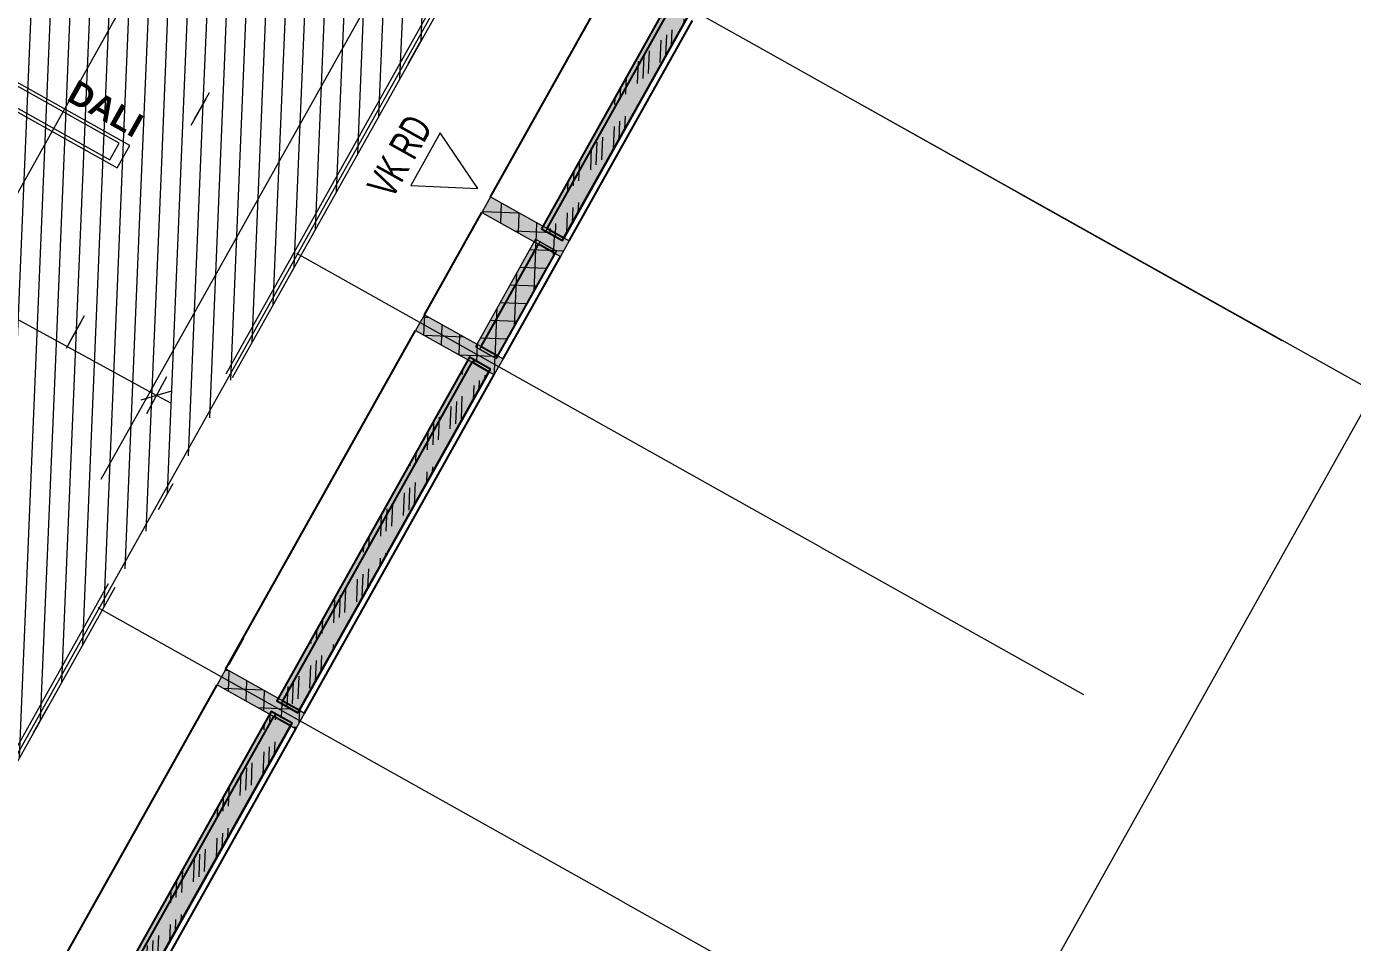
# Model space of a CAD drawing. Header units: metres. Extents: x -27.1 to 50.1, y 105.7 to 163.4.
# Drawn here: x -8.84 to -4.43, y 112.575 to 115.621 of the extents above; entities that cross this region are included whole.
import ezdxf

# ---------------------------------------------------------------- set-up
doc = ezdxf.new("R2010")
doc.units = ezdxf.units.M
doc.header["$MEASUREMENT"] = 0
for name, pattern in [('Achse', [0.0023, 0.0015, -0.0008]), ('Punktlinie', [0.0035, 0, -0.0035]), ('Punktlinie_ eng', [0.00075, 0, -0.00075]), ('Strichlinie-unter-Schnitt', [0.0024, 0.0016, -0.0008]), ('Strichpunktlinie', [0.006703, 0.003528, -0.001764, 0, -0.001411]), ('Wipeout_Contour', [1, 0, -1])]:
    doc.linetypes.add(name, pattern=pattern)
for name, color, linetype in [('00  Raster', 7, 'Continuous'), ('00  Raster Ausbau', 7, 'Continuous'), ('10  Fassade', 7, 'Continuous'), ('10  Fassade_Deckschraffur', 7, 'Continuous'), ('10  Fassade_Schnittschraffur', 7, 'Continuous'), ('10  Treppen + Rampen', 7, 'Continuous'), ('20  Decke Abhangdecke', 7, 'Continuous'), ('20  Deckenspiegel + Einbauten', 7, 'Continuous'), ('40  Bemaßung 1_ 50 Deckenspiegel', 7, 'Continuous'), ('40  Bemaßung 1_50 Achse', 7, 'Continuous'), ('40  Text Statik', 7, 'Continuous'), ('50  NUF - Raumstempel', 7, 'Continuous'), ('Neubau_20  Decke Abhangdecke', 7, 'Continuous'), ('Neubau_20  Decke Abhangdecke_Deckschraffur', 7, 'Continuous'), ('Neubau_20  Deckenspiegel + Einbauten', 7, 'Continuous'), ('Neubau_40  Text Statik', 7, 'Continuous')]:
    doc.layers.add(name, color=color, linetype=linetype)
doc.styles.add('ERSTELLTER_STIL_2', font='arial.ttf')
doc.styles.add('ERSTELLTER_STIL_3', font='')
doc.styles.get('ERSTELLTER_STIL_3').set_extended_font_data('Arial Narrow')
pattern_1 = [(87.605446, (0, 0), (-0.06494324, 0.002715745), [])]
pattern_2 = [(87.605446, (0, 0), (-0.059947608, 0.00250684), []), (177.605446, (0, 0), (0.00250684, 0.059947608), [])]

# ---------------------------------------------------------------- blocks, each defined once
blk = doc.blocks.new('*X21', base_point=(-0.1628, 98.0075))
at = {"layer": '10  Fassade_Schnittschraffur', "color": 98, "linetype": 'Continuous', "lineweight": 13, "ltscale": 1000, "true_color": 0x000100}
for p, q in [((-6.7097, 115.6659), (-6.7084, 115.6962)), ((-6.6913, 115.6828), (-6.691, 115.6898)), ((-6.7281, 115.649), (-6.7276, 115.6621)), ((-6.6539, 115.6299), (-6.6532, 115.6459)), ((-6.6944, 115.5576), (-6.6922, 115.61)), ((-6.7322, 115.5012), (-6.729, 115.5762)), ((-6.7135, 115.5235), (-6.7106, 115.5931)), ((-6.808, 115.4315), (-6.8048, 115.5064)), ((-6.7896, 115.4484), (-6.7864, 115.5234)), ((-6.7712, 115.4654), (-6.768, 115.5403)), ((-6.8654, 115.3787), (-6.8637, 115.4191)), ((-6.847, 115.3956), (-6.8446, 115.4533)), ((-6.8838, 115.3618), (-6.8828, 115.385)), ((-6.8091, 115.3528), (-6.8089, 115.3587)), ((-6.8878, 115.214), (-6.8847, 115.289)), ((-6.8688, 115.2464), (-6.8663, 115.3059)), ((-6.8497, 115.2805), (-6.8479, 115.3228)), ((-6.9268, 115.1782), (-6.9237, 115.2531)), ((-6.9637, 115.1443), (-6.9605, 115.2192)), ((-6.9452, 115.1612), (-6.9421, 115.2362)), ((-7.0027, 115.1084), (-6.9998, 115.1762)), ((-7.0211, 115.0915), (-7.0189, 115.142)), ((-7.0395, 115.0746), (-7.0381, 115.1079)), ((-7.0049, 115.0034), (-7.0036, 115.0356)), ((-7.0432, 114.9351), (-7.0404, 115.0018)), ((-7.024, 114.9693), (-7.022, 115.0187)), ((-7.0985, 114.9323), (-7.0978, 114.949)), ((-7.0812, 114.9226), (-7.0794, 114.9659))]:
    blk.add_line(p, q, dxfattribs=at)
blk = doc.blocks.new('*X22', base_point=(-0.1628, 98.0075))
at = {"layer": '10  Fassade_Schnittschraffur', "color": 98, "linetype": 'Continuous', "lineweight": 13, "ltscale": 1000, "true_color": 0x000100}
for p, q in [((-7.3508, 114.5002), (-7.3503, 114.5117)), ((-7.3898, 114.4643), (-7.3891, 114.4814)), ((-7.3154, 114.4492), (-7.3149, 114.4612)), ((-7.3537, 114.381), (-7.3517, 114.4274)), ((-7.3346, 114.4151), (-7.3333, 114.4443)), ((-7.4123, 114.2996), (-7.4091, 114.3746)), ((-7.3939, 114.3166), (-7.3907, 114.3915)), ((-7.4697, 114.2468), (-7.4666, 114.3218)), ((-7.4307, 114.2827), (-7.4276, 114.3577)), ((-7.5065, 114.213), (-7.5038, 114.2766)), ((-7.4881, 114.2299), (-7.485, 114.3049)), ((-7.5455, 114.1771), (-7.5444, 114.2043)), ((-7.5639, 114.1602), (-7.5635, 114.1702)), ((-7.5089, 114.1039), (-7.5074, 114.1402)), ((-7.4898, 114.138), (-7.489, 114.1571)), ((-7.4707, 114.1721), (-7.4706, 114.174)), ((-7.5495, 114.0315), (-7.5464, 114.1043)), ((-7.5864, 113.9955), (-7.5832, 114.0705)), ((-7.568, 114.0125), (-7.5648, 114.0874)), ((-7.6438, 113.9427), (-7.6406, 114.0177)), ((-7.6254, 113.9597), (-7.6222, 114.0346)), ((-7.6622, 113.9258), (-7.6591, 113.9995)), ((-7.7012, 113.8899), (-7.6996, 113.9272)), ((-7.7196, 113.873), (-7.7187, 113.8931)), ((-7.738, 113.8561), (-7.7379, 113.859)), ((-7.6642, 113.8268), (-7.6631, 113.853)), ((-7.6451, 113.8609), (-7.6447, 113.8699)), ((-7.7236, 113.7253), (-7.7205, 113.8002)), ((-7.7047, 113.7544), (-7.7021, 113.8171)), ((-7.781, 113.6725), (-7.7779, 113.7474)), ((-7.742, 113.7083), (-7.7389, 113.7833)), ((-7.8179, 113.6386), (-7.8147, 113.7135)), ((-7.7994, 113.6555), (-7.7963, 113.7305)), ((-7.8753, 113.5858), (-7.874, 113.616)), ((-7.8569, 113.6027), (-7.8549, 113.6501)), ((-7.8937, 113.5689), (-7.8931, 113.5819)), ((-7.8194, 113.5497), (-7.8188, 113.5658)), ((-7.86, 113.4773), (-7.8578, 113.5299)), ((-7.8977, 113.4211), (-7.8946, 113.4961)), ((-7.8791, 113.4432), (-7.8762, 113.513)), ((-7.9551, 113.3683), (-7.952, 113.4433)), ((-7.9367, 113.3853), (-7.9336, 113.4602)), ((-7.9732, 113.3591), (-7.9704, 113.4263))]:
    blk.add_line(p, q, dxfattribs=at)
blk = doc.blocks.new('*X23', base_point=(-0.1628, 98.0075))
at = {"layer": '10  Fassade_Schnittschraffur', "color": 98, "linetype": 'Continuous', "lineweight": 13, "ltscale": 1000, "true_color": 0x000100}
for p, q in [((-8.0493, 113.2817), (-8.0484, 113.3048)), ((-8.0309, 113.2986), (-8.0293, 113.3389)), ((-8.0125, 113.3155), (-8.0117, 113.3348)), ((-7.9747, 113.2726), (-7.9745, 113.2786)), ((-8.0344, 113.1661), (-8.0319, 113.2258)), ((-8.0152, 113.2002), (-8.0135, 113.2427)), ((-8.0924, 113.0981), (-8.0893, 113.173)), ((-8.0534, 113.1339), (-8.0503, 113.2089)), ((-8.1292, 113.0642), (-8.1261, 113.1392)), ((-8.1108, 113.0811), (-8.1077, 113.1561)), ((-8.1682, 113.0283), (-8.1654, 113.0959)), ((-8.1866, 113.0114), (-8.1845, 113.0618)), ((-8.205, 112.9945), (-8.2036, 113.0277)), ((-8.1705, 112.9232), (-8.1691, 112.9555)), ((-8.2087, 112.8549), (-8.2059, 112.9217)), ((-8.1896, 112.889), (-8.1875, 112.9386)), ((-8.2665, 112.7939), (-8.2633, 112.8689)), ((-8.2481, 112.8109), (-8.2449, 112.8858)), ((-8.3239, 112.7411), (-8.3208, 112.8161)), ((-8.2849, 112.777), (-8.2818, 112.852)), ((-8.3423, 112.7242), (-8.3398, 112.7847)), ((-8.3607, 112.7073), (-8.3589, 112.7506)), ((-8.3997, 112.6714), (-8.3994, 112.6782)), ((-8.3449, 112.6119), (-8.3432, 112.6514)), ((-8.3257, 112.6461), (-8.3248, 112.6683)), ((-8.4038, 112.5237), (-8.4006, 112.5986)), ((-8.364, 112.5778), (-8.3616, 112.6345)), ((-8.4406, 112.4898), (-8.4374, 112.5648)), ((-8.4222, 112.5067), (-8.419, 112.5817)), ((-8.498, 112.437), (-8.495, 112.5076)), ((-8.4796, 112.4539), (-8.4764, 112.5289)), ((-8.5164, 112.4201), (-8.5141, 112.4735)), ((-8.5554, 112.3842), (-8.5547, 112.4011)), ((-8.481, 112.369), (-8.4805, 112.3811)), ((-8.5192, 112.3007), (-8.5173, 112.3473)), ((-8.5001, 112.3348), (-8.4989, 112.3642)), ((-8.5778, 112.2196), (-8.5747, 112.2945)), ((-8.5594, 112.2365), (-8.5563, 112.3114)), ((-8.6346, 112.1822), (-8.6321, 112.2417)), ((-8.5962, 112.2026), (-8.5931, 112.2776)), ((-8.6519, 112.1919), (-8.6505, 112.2248))]:
    blk.add_line(p, q, dxfattribs=at)

msp = doc.modelspace()

# ---------------------------------------------------------------- hatches: boundary and pattern name
at = {"layer": 'Neubau_20  Decke Abhangdecke_Deckschraffur', "linetype": 'Continuous', "lineweight": 18, "true_color": 0xffd5aa}
h = msp.add_hatch(dxfattribs=at)
h.set_pattern_fill('Mauerwerk_0001', color=41, style=0, pattern_type=2)
h.set_pattern_definition(pattern_1)
h.paths.add_polyline_path([(-13.6503, 119.5403), (-16.7847, 113.9461), (-15.1708, 113.0418), (-10.896, 110.6467), (-10.4337, 110.3876), (-7.3738, 115.8488), (-7.7489, 116.059), (-7.6739, 116.1928), (-11.9709, 118.5994), (-12.0799, 118.6605)])
h.paths.add_polyline_path([(-10.8472, 110.7339), (-16.6486, 113.9845), (-13.6119, 119.4042), (-7.8105, 116.1537)], flags=0)
h = msp.add_hatch(dxfattribs=at)
h.set_pattern_fill('Mauerwerk_0001', color=41, style=0, pattern_type=2)
h.set_pattern_definition(pattern_1)
h.paths.add_polyline_path([(-16.6486, 113.9845), (-10.8472, 110.7339), (-7.8105, 116.1537), (-13.6119, 119.4042)])

# ---------------------------------------------------------------- linework, layer by layer
at = {"layer": '00  Raster Ausbau', "color": 9, "linetype": 'Achse', "lineweight": 18, "ltscale": 1000}
for p, q in [((-5.537, 115.0661), (-6.4094, 115.5549)), ((-5.537, 115.0661), (-4.6646, 114.5773)), ((-6.1969, 113.8883), (-7.0692, 114.3771)), ((-6.1969, 113.8883), (-5.3245, 113.3995)), ((-6.8567, 112.7106), (-7.7291, 113.1994)), ((-6.8567, 112.7106), (-5.9843, 112.2218))]:
    msp.add_line(p, q, dxfattribs=at)
at = {"layer": '40  Bemaßung 1_ 50 Deckenspiegel', "color": 7, "linetype": 'Continuous', "lineweight": 13, "ltscale": 1000}
for p, q in [((-8.4079, 114.3946), (-10.5171, 115.5437)), ((-8.3742, 114.4564), (-8.4415, 114.3329)), ((-8.4587, 114.3796), (-8.357, 114.4096)), ((-8.3585, 114.3677), (-8.4079, 114.3946))]:
    msp.add_line(p, q, dxfattribs=at)
at = {"layer": 'Neubau_20  Decke Abhangdecke', "color": 7, "linetype": 'Punktlinie_ eng', "lineweight": 13, "ltscale": 1000, "flags": 128}
for points in [[(-13.6503, 119.5403), (-16.7847, 113.9461), (-15.1708, 113.0418), (-10.896, 110.6467), (-10.4337, 110.3876), (-7.3738, 115.8488), (-7.7489, 116.059), (-7.6739, 116.1928), (-11.9709, 118.5994), (-12.0799, 118.6605)], [(-16.6486, 113.9845), (-10.8472, 110.7339), (-7.8105, 116.1537), (-13.6119, 119.4042)], [(-10.8472, 110.7339), (-16.6486, 113.9845), (-13.6119, 119.4042), (-7.8105, 116.1537)]]:
    msp.add_lwpolyline(points, close=True, dxfattribs=at)
at = {"layer": 'Neubau_20  Deckenspiegel + Einbauten', "color": 7, "linetype": 'Continuous', "lineweight": 18, "ltscale": 1000, "flags": 128}
for points in [[(-13.5108, 117.9377), (-8.5382, 115.1515), (-8.4966, 115.2256), (-13.4693, 118.0118)], [(-13.4752, 117.9297), (-8.5636, 115.1778), (-8.5323, 115.2336), (-13.4439, 117.9856)]]:
    msp.add_lwpolyline(points, close=True, dxfattribs=at)
at = {"layer": 'Neubau_40  Text Statik', "color": 7, "linetype": 'Continuous', "lineweight": 13, "ltscale": 1000}
for p, q in [((-7.4647, 115.2672), (-7.5624, 115.0927)), ((-7.3391, 115.0822), (-7.4647, 115.2672)), ((-7.5624, 115.0927), (-7.3391, 115.0822))]:
    msp.add_line(p, q, dxfattribs=at)

# ---------------------------------------------------------------- texts
at = {"layer": '20  Deckenspiegel + Einbauten', "color": 7, "linetype": 'Continuous', "lineweight": 18, "insert": (-8.4441, 115.3194), "char_height": 0.08, "attachment_point": 3, "rotation": 330.738, "style": 'ERSTELLTER_STIL_2'}
msp.add_mtext('\\A1;{\\pqr;\\fArial|b1|i0|c0|p38;DALI}', dxfattribs=at)
at = {"layer": '40  Text Statik', "color": 7, "linetype": 'Continuous', "lineweight": 13, "insert": (-7.7111, 115.0927), "char_height": 0.1, "attachment_point": 1, "rotation": 60.7393, "style": 'ERSTELLTER_STIL_3'}
msp.add_mtext('\\A1;{\\W0.800000x;\\pql;\\fArial Narrow|b0|i0|c0|p38;VK RD}', dxfattribs=at)

# ---------------------------------------------------------------- wipeouts: each hides what was drawn before it
at = {"color": 254, "linetype": 'Wipeout_Contour', "lineweight": 0, "ltscale": 462.023565}
msp.add_wipeout([(-6.6421, 115.6509), (-6.6978, 115.6821), (-7.1084, 114.9493), (-7.0527, 114.9181)], dxfattribs=at).dxf.layer = '10  Fassade_Deckschraffur'

# ---------------------------------------------------------------- next in the draw order: wipeouts: each hides what was drawn before it
at = {"color": 254, "linetype": 'Wipeout_Contour', "lineweight": 0, "ltscale": 462.325621}
msp.add_wipeout([(-6.6978, 115.6821), (-6.8864, 115.7878), (-7.297, 115.055), (-7.1084, 114.9493)], dxfattribs=at).dxf.layer = '10  Fassade_Deckschraffur'
at = {"color": 254, "linetype": 'Wipeout_Contour', "lineweight": 0, "ltscale": 459.751916}
msp.add_wipeout([(-7.082, 114.8658), (-7.1377, 114.8969), (-7.3283, 114.5567), (-7.2727, 114.5255)], dxfattribs=at).dxf.layer = '10  Fassade_Deckschraffur'

# ---------------------------------------------------------------- next in the draw order: wipeouts: each hides what was drawn before it
at = {"color": 254, "linetype": 'Wipeout_Contour', "lineweight": 0, "ltscale": 461.933548}
msp.add_wipeout([(-6.6247, 115.6411), (-6.6421, 115.6509), (-7.0527, 114.9181), (-7.0353, 114.9083)], dxfattribs=at).dxf.layer = '10  Fassade_Deckschraffur'
at = {"color": 254, "linetype": 'Wipeout_Contour', "lineweight": 0, "ltscale": 460.055814}
msp.add_wipeout([(-7.1377, 114.8969), (-7.3263, 115.0026), (-7.517, 114.6624), (-7.3283, 114.5567)], dxfattribs=at).dxf.layer = '10  Fassade_Deckschraffur'
at = {"color": 254, "linetype": 'Wipeout_Contour', "lineweight": 0, "ltscale": 456.734714}
msp.add_wipeout([(-7.302, 114.4732), (-7.3577, 114.5044), (-7.9882, 113.379), (-7.9326, 113.3478)], dxfattribs=at).dxf.layer = '10  Fassade_Deckschraffur'

# ---------------------------------------------------------------- next in the draw order: linework, layer by layer
at = {"layer": '00  Raster Ausbau', "color": 9, "linetype": 'Achse', "lineweight": 18, "ltscale": 1000}
msp.add_line((-6.4094, 115.5549), (-7.2818, 116.0437), dxfattribs=at)
at = {"layer": '10  Fassade', "color": 7, "linetype": 'Continuous', "lineweight": 18, "ltscale": 1000}
msp.add_line((-7.297, 115.055), (-7.3263, 115.0026), dxfattribs=at)
at = {"layer": '10  Fassade', "color": 7, "linetype": 'Continuous', "lineweight": 25, "ltscale": 1000, "flags": 128}
for points in [[(-7.297, 115.055), (-6.8864, 115.7878)], [(-7.517, 114.6624), (-7.3263, 115.0026)]]:
    msp.add_lwpolyline(points, dxfattribs=at)

# ---------------------------------------------------------------- next in the draw order: wipeouts: each hides what was drawn before it
at = {"color": 254, "linetype": 'Wipeout_Contour', "lineweight": 0, "ltscale": 459.661685}
msp.add_wipeout([(-7.0646, 114.856), (-7.082, 114.8658), (-7.2727, 114.5255), (-7.2552, 114.5157)], dxfattribs=at).dxf.layer = '10  Fassade_Deckschraffur'
at = {"color": 254, "linetype": 'Wipeout_Contour', "lineweight": 0, "ltscale": 457.040359}
msp.add_wipeout([(-7.3577, 114.5044), (-7.5463, 114.61), (-8.1768, 113.4847), (-7.9882, 113.379)], dxfattribs=at).dxf.layer = '10  Fassade_Deckschraffur'
at = {"color": 254, "linetype": 'Wipeout_Contour', "lineweight": 0, "ltscale": 452.220769}
msp.add_wipeout([(-7.9619, 113.2954), (-8.0176, 113.3266), (-8.6481, 112.2012), (-8.5925, 112.1701)], dxfattribs=at).dxf.layer = '10  Fassade_Deckschraffur'

# ---------------------------------------------------------------- next in the draw order: linework, layer by layer
at = {"layer": '10  Fassade', "color": 7, "linetype": 'Continuous', "lineweight": 18, "ltscale": 1000}
msp.add_line((-7.517, 114.6624), (-7.5463, 114.61), dxfattribs=at)

# ---------------------------------------------------------------- next in the draw order: wipeouts: each hides what was drawn before it
at = {"color": 254, "linetype": 'Wipeout_Contour', "lineweight": 0, "ltscale": 460.428708}
msp.add_wipeout([(-7.1377, 114.8969), (-7.0847, 114.8672), (-7.0798, 114.8759), (-7.1328, 114.9057)], dxfattribs=at).dxf.layer = '10  Fassade_Deckschraffur'
at = {"color": 254, "linetype": 'Wipeout_Contour', "lineweight": 0, "ltscale": 456.643501}
msp.add_wipeout([(-7.2846, 114.4634), (-7.302, 114.4732), (-7.9326, 113.3478), (-7.9151, 113.338)], dxfattribs=at).dxf.layer = '10  Fassade_Deckschraffur'
at = {"color": 254, "linetype": 'Wipeout_Contour', "lineweight": 0, "ltscale": 452.529495}
msp.add_wipeout([(-8.0176, 113.3266), (-8.2062, 113.4323), (-8.8367, 112.3069), (-8.6481, 112.2012)], dxfattribs=at).dxf.layer = '10  Fassade_Deckschraffur'

# ---------------------------------------------------------------- next in the draw order: linework, layer by layer
at = {"layer": '10  Fassade', "color": 7, "linetype": 'Continuous', "lineweight": 18, "ltscale": 1000}
for p, q in [((-7.3263, 115.0026), (-7.1377, 114.8969)), ((-8.1768, 113.4847), (-8.2062, 113.4323))]:
    msp.add_line(p, q, dxfattribs=at)
at = {"layer": '10  Fassade', "color": 7, "linetype": 'Continuous', "lineweight": 25, "ltscale": 1000, "flags": 128}
msp.add_lwpolyline([(-8.1768, 113.4847), (-7.5463, 114.61)], dxfattribs=at)
at = {"layer": '40  Bemaßung 1_50 Achse', "color": 7, "linetype": 'Continuous', "lineweight": 13, "ltscale": 1000}
msp.add_line((-4.3584, 114.4057), (-7.6579, 108.5171), dxfattribs=at)

# ---------------------------------------------------------------- next in the draw order: wipeouts: each hides what was drawn before it
at = {"color": 254, "linetype": 'Wipeout_Contour', "lineweight": 0, "ltscale": 460.596826}
msp.add_wipeout([(-7.1133, 114.9406), (-7.0602, 114.9108), (-7.0553, 114.9196), (-7.1084, 114.9493)], dxfattribs=at).dxf.layer = '10  Fassade_Deckschraffur'
at = {"color": 254, "linetype": 'Wipeout_Contour', "lineweight": 0, "ltscale": 460.357637}
msp.add_wipeout([(-7.0847, 114.8672), (-7.082, 114.8658), (-7.0772, 114.8745), (-7.0798, 114.8759)], dxfattribs=at).dxf.layer = '10  Fassade_Deckschraffur'
at = {"color": 254, "linetype": 'Wipeout_Contour', "lineweight": 0, "ltscale": 458.916797}
msp.add_wipeout([(-7.3577, 114.5044), (-7.3046, 114.4746), (-7.2997, 114.4834), (-7.3528, 114.5131)], dxfattribs=at).dxf.layer = '10  Fassade_Deckschraffur'
at = {"color": 254, "linetype": 'Wipeout_Contour', "lineweight": 0, "ltscale": 452.128633}
msp.add_wipeout([(-7.9444, 113.2857), (-7.9619, 113.2954), (-8.5925, 112.1701), (-8.575, 112.1603)], dxfattribs=at).dxf.layer = '10  Fassade_Deckschraffur'

# ---------------------------------------------------------------- next in the draw order: hatches: boundary and pattern name
at = {"layer": '10  Fassade_Schnittschraffur', "linetype": 'Continuous', "lineweight": 0, "true_color": 0xffffff}
msp.add_hatch(color=7, dxfattribs=at).paths.add_polyline_path([(-7.297, 115.055), (-7.3263, 115.0026), (-7.1377, 114.8969), (-7.1084, 114.9493)])
at = {"layer": '10  Fassade_Schnittschraffur', "linetype": 'Continuous', "lineweight": 13, "true_color": 0x000100}
h = msp.add_hatch(dxfattribs=at)
h.set_pattern_fill('Dämmung__hart_1_0001', color=98, style=0, pattern_type=2)
h.set_pattern_definition(pattern_2)
h.paths.add_polyline_path([(-7.297, 115.055), (-7.3263, 115.0026), (-7.1377, 114.8969), (-7.1084, 114.9493)])

# ---------------------------------------------------------------- next in the draw order: linework, layer by layer
at = {"layer": '10  Fassade', "color": 7, "linetype": 'Continuous', "lineweight": 18, "ltscale": 1000}
for p, q in [((-7.297, 115.055), (-7.1084, 114.9493)), ((-7.1084, 114.9493), (-7.1133, 114.9406)), ((-7.1328, 114.9057), (-7.1377, 114.8969)), ((-7.0772, 114.8745), (-7.082, 114.8658)), ((-7.082, 114.8658), (-7.0646, 114.856)), ((-7.5463, 114.61), (-7.3577, 114.5044))]:
    msp.add_line(p, q, dxfattribs=at)
at = {"layer": '10  Fassade', "color": 7, "linetype": 'Continuous', "lineweight": 25, "ltscale": 1000, "flags": 128}
for points in [[(-7.1084, 114.9493), (-6.6978, 115.6821)], [(-8.8367, 112.3069), (-8.2062, 113.4323)]]:
    msp.add_lwpolyline(points, dxfattribs=at)
at = {"layer": '40  Bemaßung 1_ 50 Deckenspiegel', "color": 7, "linetype": 'Continuous', "lineweight": 13, "ltscale": 1000}
msp.add_line((-8.1546, 116.3465), (-11.1913, 110.9267), dxfattribs=at)

# ---------------------------------------------------------------- next in the draw order: wipeouts: each hides what was drawn before it
at = {"color": 254, "linetype": 'Wipeout_Contour', "lineweight": 0, "ltscale": 460.525783}
msp.add_wipeout([(-7.0553, 114.9196), (-7.0602, 114.9108), (-7.0576, 114.9094), (-7.0527, 114.9181)], dxfattribs=at).dxf.layer = '10  Fassade_Deckschraffur'
at = {"color": 254, "linetype": 'Wipeout_Contour', "lineweight": 0, "ltscale": 459.084685}
msp.add_wipeout([(-7.3332, 114.548), (-7.2802, 114.5183), (-7.2753, 114.527), (-7.3283, 114.5567)], dxfattribs=at).dxf.layer = '10  Fassade_Deckschraffur'
at = {"color": 254, "linetype": 'Wipeout_Contour', "lineweight": 0, "ltscale": 458.84547}
msp.add_wipeout([(-7.3046, 114.4746), (-7.302, 114.4732), (-7.2971, 114.4819), (-7.2997, 114.4834)], dxfattribs=at).dxf.layer = '10  Fassade_Deckschraffur'
at = {"color": 254, "linetype": 'Wipeout_Contour', "lineweight": 0, "ltscale": 454.393666}
msp.add_wipeout([(-8.0176, 113.3266), (-7.9645, 113.2969), (-7.9596, 113.3056), (-8.0127, 113.3354)], dxfattribs=at).dxf.layer = '10  Fassade_Deckschraffur'

# ---------------------------------------------------------------- next in the draw order: hatches: boundary and pattern name
at = {"layer": '10  Fassade_Schnittschraffur', "linetype": 'Continuous', "lineweight": 0, "true_color": 0xffffff}
for points in [[(-6.6372, 115.6596), (-6.707, 115.6987), (-7.1274, 114.9485), (-7.0576, 114.9094)], [(-7.1133, 114.9406), (-7.1328, 114.9057), (-7.0772, 114.8745), (-7.0576, 114.9094)], [(-7.0646, 114.856), (-7.0353, 114.9083), (-7.0527, 114.9181), (-7.082, 114.8658)], [(-7.517, 114.6624), (-7.5463, 114.61), (-7.3577, 114.5044), (-7.3283, 114.5567)]]:
    msp.add_hatch(color=7, dxfattribs=at).paths.add_polyline_path(points)
at = {"layer": '10  Fassade_Schnittschraffur', "linetype": 'Continuous', "lineweight": 13, "true_color": 0x000100}
h = msp.add_hatch(dxfattribs=at)
h.set_pattern_fill('Dämmung__hart_1_0001', color=98, style=0, pattern_type=2)
h.set_pattern_definition(pattern_2)
h.paths.add_polyline_path([(-7.1133, 114.9406), (-7.1328, 114.9057), (-7.0772, 114.8745), (-7.0576, 114.9094)])
h = msp.add_hatch(dxfattribs=at)
h.set_pattern_fill('Dämmung__hart_1_0001', color=98, style=0, pattern_type=2)
h.set_pattern_definition(pattern_2)
h.paths.add_polyline_path([(-7.0646, 114.856), (-7.0353, 114.9083), (-7.0527, 114.9181), (-7.082, 114.8658)])
h = msp.add_hatch(dxfattribs=at)
h.set_pattern_fill('Dämmung__hart_1_0001', color=98, style=0, pattern_type=2)
h.set_pattern_definition(pattern_2)
h.paths.add_polyline_path([(-7.517, 114.6624), (-7.5463, 114.61), (-7.3577, 114.5044), (-7.3283, 114.5567)])

# ---------------------------------------------------------------- next in the draw order: linework, layer by layer
at = {"layer": '10  Fassade', "color": 7, "linetype": 'Continuous', "lineweight": 18, "ltscale": 1000}
for p, q in [((-7.1133, 114.9406), (-7.0576, 114.9094)), ((-7.1328, 114.9057), (-7.0772, 114.8745)), ((-7.0353, 114.9083), (-7.0646, 114.856)), ((-7.0527, 114.9181), (-7.0576, 114.9094)), ((-7.0527, 114.9181), (-7.0353, 114.9083)), ((-7.517, 114.6624), (-7.3283, 114.5567)), ((-7.3283, 114.5567), (-7.3332, 114.548)), ((-7.3528, 114.5131), (-7.3577, 114.5044)), ((-7.2971, 114.4819), (-7.302, 114.4732)), ((-7.302, 114.4732), (-7.2846, 114.4634)), ((-8.2062, 113.4323), (-8.0176, 113.3266))]:
    msp.add_line(p, q, dxfattribs=at)
at = {"layer": '10  Fassade', "color": 7, "linetype": 'Continuous', "lineweight": 25, "ltscale": 1000, "flags": 128}
msp.add_lwpolyline([(-6.6372, 115.6596), (-6.707, 115.6987), (-7.1274, 114.9485), (-7.0576, 114.9094)], close=True, dxfattribs=at)
for points in [[(-7.0527, 114.9181), (-6.6421, 115.6509)], [(-7.0353, 114.9083), (-6.6247, 115.6411)], [(-7.1084, 114.9493), (-7.0527, 114.9181)], [(-7.3283, 114.5567), (-7.1377, 114.8969)], [(-7.082, 114.8658), (-7.1377, 114.8969)], [(-8.6481, 112.2012), (-8.0176, 113.3266)]]:
    msp.add_lwpolyline(points, dxfattribs=at)

# ---------------------------------------------------------------- next in the draw order: block references
at = {"layer": '10  Treppen + Rampen', "color": 7, "linetype": 'Continuous', "lineweight": 13, "ltscale": 1000}
msp.add_blockref('*X21', (-0.1628, 98.0075), dxfattribs=at)

# ---------------------------------------------------------------- next in the draw order: wipeouts: each hides what was drawn before it
at = {"color": 254, "linetype": 'Wipeout_Contour', "lineweight": 0, "ltscale": 459.013387}
msp.add_wipeout([(-7.2753, 114.527), (-7.2802, 114.5183), (-7.2776, 114.5168), (-7.2727, 114.5255)], dxfattribs=at).dxf.layer = '10  Fassade_Deckschraffur'
at = {"color": 254, "linetype": 'Wipeout_Contour', "lineweight": 0, "ltscale": 454.560848}
msp.add_wipeout([(-7.9931, 113.3702), (-7.9401, 113.3405), (-7.9352, 113.3493), (-7.9882, 113.379)], dxfattribs=at).dxf.layer = '10  Fassade_Deckschraffur'
at = {"color": 254, "linetype": 'Wipeout_Contour', "lineweight": 0, "ltscale": 454.321562}
msp.add_wipeout([(-7.9645, 113.2969), (-7.9619, 113.2954), (-7.957, 113.3042), (-7.9596, 113.3056)], dxfattribs=at).dxf.layer = '10  Fassade_Deckschraffur'

# ---------------------------------------------------------------- next in the draw order: hatches: boundary and pattern name
at = {"layer": '10  Fassade_Schnittschraffur', "linetype": 'Continuous', "lineweight": 0, "true_color": 0xffffff}
for points in [[(-7.0772, 114.8745), (-7.147, 114.9136), (-7.3474, 114.5559), (-7.2776, 114.5168)], [(-7.3332, 114.548), (-7.3528, 114.5131), (-7.2971, 114.4819), (-7.2776, 114.5168)], [(-7.2846, 114.4634), (-7.2552, 114.5157), (-7.2727, 114.5255), (-7.302, 114.4732)], [(-8.1768, 113.4847), (-8.2062, 113.4323), (-8.0176, 113.3266), (-7.9882, 113.379)]]:
    msp.add_hatch(color=7, dxfattribs=at).paths.add_polyline_path(points)
at = {"layer": '10  Fassade_Schnittschraffur', "linetype": 'Continuous', "lineweight": 13, "true_color": 0x000100}
h = msp.add_hatch(dxfattribs=at)
h.set_pattern_fill('Dämmung__hart_1_0001', color=98, style=0, pattern_type=2)
h.set_pattern_definition(pattern_2)
h.paths.add_polyline_path([(-7.0772, 114.8745), (-7.147, 114.9136), (-7.3474, 114.5559), (-7.2776, 114.5168)])
h = msp.add_hatch(dxfattribs=at)
h.set_pattern_fill('Dämmung__hart_1_0001', color=98, style=0, pattern_type=2)
h.set_pattern_definition(pattern_2)
h.paths.add_polyline_path([(-7.3332, 114.548), (-7.3528, 114.5131), (-7.2971, 114.4819), (-7.2776, 114.5168)])
h = msp.add_hatch(dxfattribs=at)
h.set_pattern_fill('Dämmung__hart_1_0001', color=98, style=0, pattern_type=2)
h.set_pattern_definition(pattern_2)
h.paths.add_polyline_path([(-7.2846, 114.4634), (-7.2552, 114.5157), (-7.2727, 114.5255), (-7.302, 114.4732)])
h = msp.add_hatch(dxfattribs=at)
h.set_pattern_fill('Dämmung__hart_1_0001', color=98, style=0, pattern_type=2)
h.set_pattern_definition(pattern_2)
h.paths.add_polyline_path([(-8.1768, 113.4847), (-8.2062, 113.4323), (-8.0176, 113.3266), (-7.9882, 113.379)])

# ---------------------------------------------------------------- next in the draw order: linework, layer by layer
at = {"layer": '00  Raster', "color": 5, "linetype": 'Strichpunktlinie', "lineweight": 13, "ltscale": 1000}
msp.add_line((-2.9829, 113.635), (-22.5923, 124.6222), dxfattribs=at)
at = {"layer": '00  Raster Ausbau', "color": 9, "linetype": 'Achse', "lineweight": 18, "ltscale": 1000}
msp.add_line((-7.0692, 114.3771), (-7.9416, 114.8659), dxfattribs=at)
at = {"layer": '10  Fassade', "color": 7, "linetype": 'Continuous', "lineweight": 18, "ltscale": 1000}
for p, q in [((-7.3332, 114.548), (-7.2776, 114.5168)), ((-7.3528, 114.5131), (-7.2971, 114.4819)), ((-7.2552, 114.5157), (-7.2846, 114.4634)), ((-7.2727, 114.5255), (-7.2776, 114.5168)), ((-7.2727, 114.5255), (-7.2552, 114.5157)), ((-8.1768, 113.4847), (-7.9882, 113.379)), ((-7.9882, 113.379), (-7.9931, 113.3702)), ((-8.0127, 113.3354), (-8.0176, 113.3266)), ((-7.957, 113.3042), (-7.9619, 113.2954)), ((-7.9619, 113.2954), (-7.9444, 113.2857))]:
    msp.add_line(p, q, dxfattribs=at)
at = {"layer": '10  Fassade', "color": 7, "linetype": 'Continuous', "lineweight": 13, "ltscale": 1000, "flags": 128}
msp.add_lwpolyline([(-7.0772, 114.8745), (-7.147, 114.9136), (-7.3474, 114.5559), (-7.2776, 114.5168)], close=True, dxfattribs=at)
at = {"layer": '10  Fassade', "color": 7, "linetype": 'Continuous', "lineweight": 25, "ltscale": 1000, "flags": 128}
for points in [[(-7.2727, 114.5255), (-7.082, 114.8658)], [(-7.2552, 114.5157), (-7.0646, 114.856)], [(-7.3283, 114.5567), (-7.2727, 114.5255)], [(-7.9882, 113.379), (-7.3577, 114.5044)], [(-7.302, 114.4732), (-7.3577, 114.5044)], [(-8.5925, 112.1701), (-7.9619, 113.2954)], [(-8.575, 112.1603), (-7.9444, 113.2857)]]:
    msp.add_lwpolyline(points, dxfattribs=at)

# ---------------------------------------------------------------- next in the draw order: block references
at = {"layer": '10  Treppen + Rampen', "color": 7, "linetype": 'Continuous', "lineweight": 13, "ltscale": 1000}
msp.add_blockref('*X23', (-0.1628, 98.0075), dxfattribs=at)

# ---------------------------------------------------------------- next in the draw order: wipeouts: each hides what was drawn before it
at = {"color": 254, "linetype": 'Wipeout_Contour', "lineweight": 0, "ltscale": 454.488772}
msp.add_wipeout([(-7.9352, 113.3493), (-7.9401, 113.3405), (-7.9375, 113.3391), (-7.9326, 113.3478)], dxfattribs=at).dxf.layer = '10  Fassade_Deckschraffur'

# ---------------------------------------------------------------- next in the draw order: hatches: boundary and pattern name
at = {"layer": '10  Fassade_Schnittschraffur', "linetype": 'Continuous', "lineweight": 0, "true_color": 0xffffff}
for points in [[(-7.2971, 114.4819), (-7.3669, 114.521), (-8.0072, 113.3782), (-7.9375, 113.3391)], [(-7.9931, 113.3702), (-8.0127, 113.3354), (-7.957, 113.3042), (-7.9375, 113.3391)], [(-7.9444, 113.2857), (-7.9151, 113.338), (-7.9326, 113.3478), (-7.9619, 113.2954)], [(-7.957, 113.3042), (-8.0268, 113.3433), (-8.6671, 112.2004), (-8.5973, 112.1613)]]:
    msp.add_hatch(color=7, dxfattribs=at).paths.add_polyline_path(points)
at = {"layer": '10  Fassade_Schnittschraffur', "linetype": 'Continuous', "lineweight": 13, "true_color": 0x000100}
h = msp.add_hatch(dxfattribs=at)
h.set_pattern_fill('Dämmung__hart_1_0001', color=98, style=0, pattern_type=2)
h.set_pattern_definition(pattern_2)
h.paths.add_polyline_path([(-7.9931, 113.3702), (-8.0127, 113.3354), (-7.957, 113.3042), (-7.9375, 113.3391)])
h = msp.add_hatch(dxfattribs=at)
h.set_pattern_fill('Dämmung__hart_1_0001', color=98, style=0, pattern_type=2)
h.set_pattern_definition(pattern_2)
h.paths.add_polyline_path([(-7.9444, 113.2857), (-7.9151, 113.338), (-7.9326, 113.3478), (-7.9619, 113.2954)])

# ---------------------------------------------------------------- next in the draw order: linework, layer by layer
at = {"layer": '00  Raster', "color": 7, "linetype": 'Strichpunktlinie', "lineweight": 13, "ltscale": 1000}
msp.add_line((-11.9168, 108.1804), (14.1513, 154.7055), dxfattribs=at)
at = {"layer": '00  Raster Ausbau', "color": 9, "linetype": 'Achse', "lineweight": 18, "ltscale": 1000}
msp.add_line((-7.7291, 113.1994), (-8.6015, 113.6882), dxfattribs=at)
at = {"layer": '10  Fassade', "color": 7, "linetype": 'Continuous', "lineweight": 18, "ltscale": 1000}
for p, q in [((-7.9931, 113.3702), (-7.9375, 113.3391)), ((-7.9326, 113.3478), (-7.9375, 113.3391)), ((-7.9326, 113.3478), (-7.9151, 113.338)), ((-8.0127, 113.3354), (-7.957, 113.3042)), ((-7.9151, 113.338), (-7.9444, 113.2857))]:
    msp.add_line(p, q, dxfattribs=at)
at = {"layer": '10  Fassade', "color": 7, "linetype": 'Continuous', "lineweight": 25, "ltscale": 1000, "flags": 128}
for points in [[(-7.2971, 114.4819), (-7.3669, 114.521), (-8.0072, 113.3782), (-7.9375, 113.3391)], [(-7.957, 113.3042), (-8.0268, 113.3433), (-8.6671, 112.2004), (-8.5973, 112.1613)]]:
    msp.add_lwpolyline(points, close=True, dxfattribs=at)
for points in [[(-7.9326, 113.3478), (-7.302, 114.4732)], [(-7.9151, 113.338), (-7.2846, 114.4634)], [(-7.9882, 113.379), (-7.9326, 113.3478)], [(-7.9619, 113.2954), (-8.0176, 113.3266)]]:
    msp.add_lwpolyline(points, dxfattribs=at)
at = {"layer": '20  Decke Abhangdecke', "color": 7, "linetype": 'Strichlinie-unter-Schnitt', "lineweight": 18, "ltscale": 1000}
for p, q in [((-7.3956, 115.861), (-10.4604, 110.3911)), ((-7.3738, 115.8488), (-10.4386, 110.3789))]:
    msp.add_line(p, q, dxfattribs=at)
at = {"layer": '20  Decke Abhangdecke', "color": 7, "linetype": 'Strichpunktlinie', "lineweight": 13, "ltscale": 1000}
msp.add_line((-7.3847, 115.8549), (-10.4495, 110.385), dxfattribs=at)
at = {"layer": '50  NUF - Raumstempel', "color": 253, "linetype": 'Punktlinie', "lineweight": 18, "ltscale": 1000, "true_color": 0x9f9f9f, "flags": 128}
msp.add_lwpolyline([(-10.0359, 110.1647), (-20.9522, 116.2812), (-16.4992, 124.2287), (-18.674, 125.4472), (-12.0678, 137.2376), (-11.8323, 137.1056), (-11.9129, 136.9617), (-11.5378, 136.7515), (-11.4571, 136.8954), (-6.3493, 134.0335), (-6.4299, 133.8895), (-6.0548, 133.6794), (-5.9741, 133.8233), (-5.8127, 133.7329), (-8.4694, 128.9914), (-4.7748, 126.9213), (-5.4078, 125.7916), (-2.4722, 124.1468), (-3.7407, 121.8829), (-3.5348, 121.7676)], close=True, dxfattribs=at)

# ---------------------------------------------------------------- next in the draw order: block references
at = {"layer": '10  Treppen + Rampen', "color": 7, "linetype": 'Continuous', "lineweight": 13, "ltscale": 1000}
msp.add_blockref('*X22', (-0.1628, 98.0075), dxfattribs=at)

doc.saveas('drawing.dxf')
